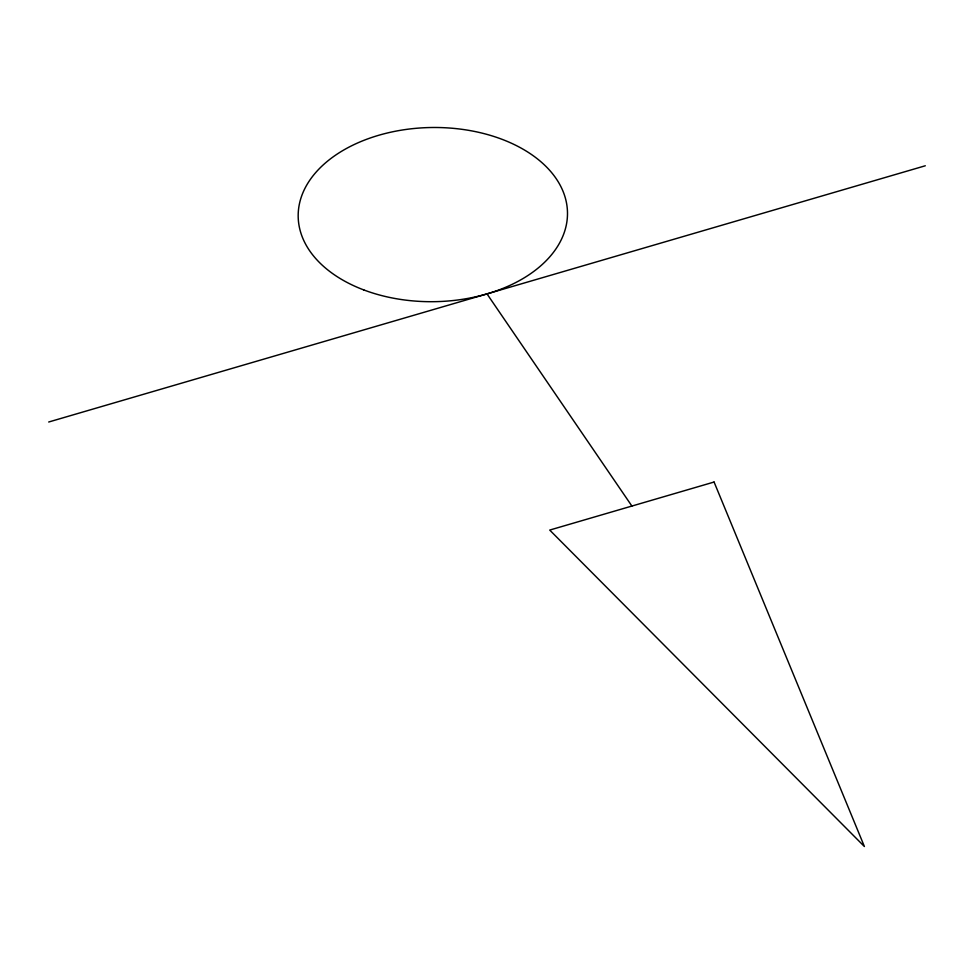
<?xml version="1.0" encoding="UTF-8"?>
<svg xmlns="http://www.w3.org/2000/svg" width="974" height="974" viewBox="0 0 974 974"><rect width="100%" height="100%" fill="white"/><g stroke="black" fill="none" stroke-linecap="round" stroke-linejoin="round"><path stroke-width="1.46" d="M48.7 422.01L925.3 165.775M487 293.892L631.895 506.054M714.076 482.033L549.713 530.075L864.401 846.516L714.076 482.033M363.838 289.948A134.655 87.088 -0.8 0 0 567.477 214.755A134.655 87.088 -0.8 0 0 367.21 139.075A134.655 87.088 -0.8 0 0 363.838 289.948"/></g></svg>
